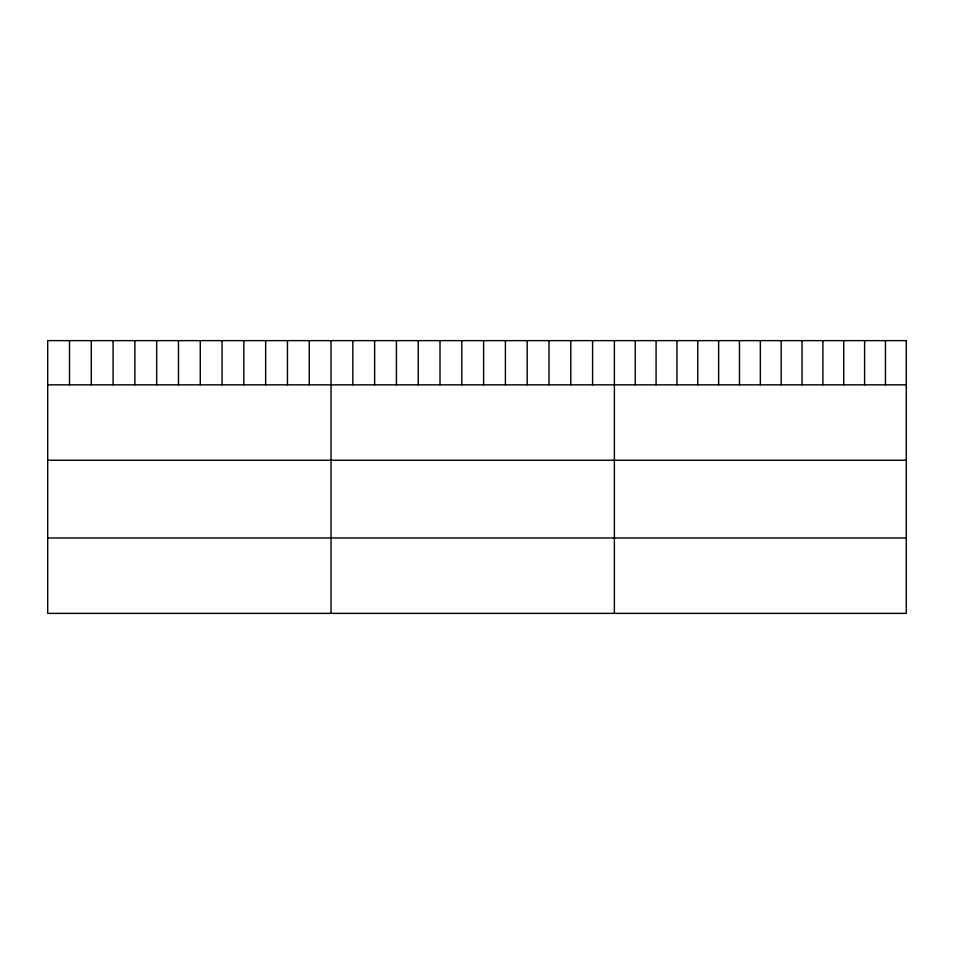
<?xml version="1.0" encoding="UTF-8"?>
<svg xmlns="http://www.w3.org/2000/svg" width="954" height="954" viewBox="0 0 954 954"><rect width="100%" height="100%" fill="white"/><g stroke="black" fill="none" stroke-linecap="round" stroke-linejoin="round"><path stroke-width="1.43" d="M47.7 384.832L906.3 384.832M47.7 460.245L906.3 460.245M47.7 537.961L906.3 537.961M885.443 340.626L885.443 384.832M864.598 340.626L864.598 384.832M843.741 340.626L843.741 384.832M822.897 340.626L822.897 384.832M802.04 340.626L802.04 384.832M781.195 340.626L781.195 384.832M760.338 340.626L760.338 384.832M739.481 340.626L739.481 384.832M718.636 340.626L718.636 384.832M697.779 340.626L697.779 384.832M676.935 340.626L676.935 384.832M656.078 340.626L656.078 384.832M635.233 340.626L635.233 384.832M614.376 340.626L614.376 613.374M592.577 340.626L592.577 384.832M570.79 340.626L570.79 384.832M548.991 340.626L548.991 384.832M527.192 340.626L527.192 384.832M505.405 340.626L505.405 384.832M483.606 340.626L483.606 384.832M461.808 340.626L461.808 384.832M440.009 340.626L440.009 384.832M418.222 340.626L418.222 384.832M396.423 340.626L396.423 384.832M374.624 340.626L374.624 384.832M352.837 340.626L352.837 384.832M331.038 340.626L331.038 613.374M309.239 340.626L309.239 384.832M287.452 340.626L287.452 384.832M265.653 340.626L265.653 384.832M243.854 340.626L243.854 384.832M222.067 340.626L222.067 384.832M200.268 340.626L200.268 384.832M178.47 340.626L178.47 384.832M156.671 340.626L156.671 384.832M134.884 340.626L134.884 384.832M113.085 340.626L113.085 384.832M91.286 340.626L91.286 384.832M69.499 340.626L69.499 384.832M906.3 340.626L47.7 340.626L47.7 613.374L906.3 613.374L906.3 340.626"/></g></svg>
